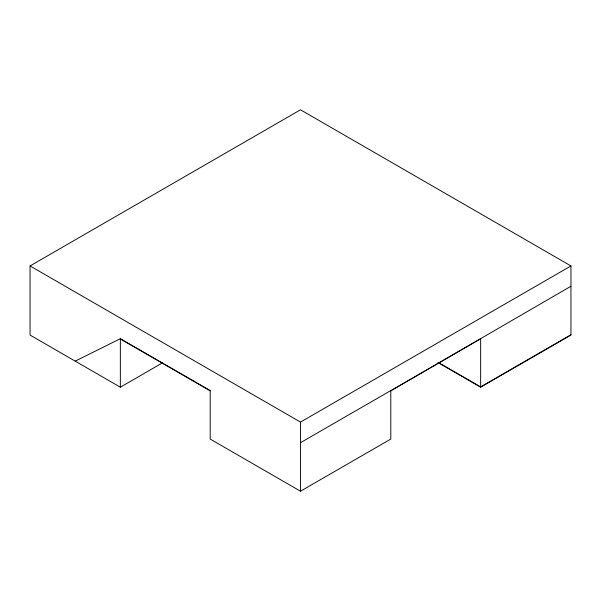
<?xml version="1.0" encoding="UTF-8"?>
<svg xmlns="http://www.w3.org/2000/svg" width="601" height="601" viewBox="0 0 601 601"><rect width="100%" height="100%" fill="white"/><g stroke="black" fill="none" stroke-linecap="round" stroke-linejoin="round"><path stroke-width="0.9" d="M570.95 286.249L390.8 390.748L480.65 338.769M162.278 362.989L120.35 387.194L30.05 335.058L30.05 265.942L300.5 109.803L570.95 265.942L570.95 335.058L480.642 387.194L437.911 362.523M30.05 265.942L300.5 422.09L570.95 265.942M300.5 442.697L390.8 390.56L390.8 439.061L300.5 491.197L210.192 439.061L210.192 390.56L120.35 338.694L75.2 361.126M570.95 334.749L480.642 386.886L438.722 362.673M120.358 338.972L210.2 390.845M480.642 338.386L480.642 387.194M300.5 422.09L300.5 491.197M120.35 338.694L120.35 387.194"/></g></svg>
